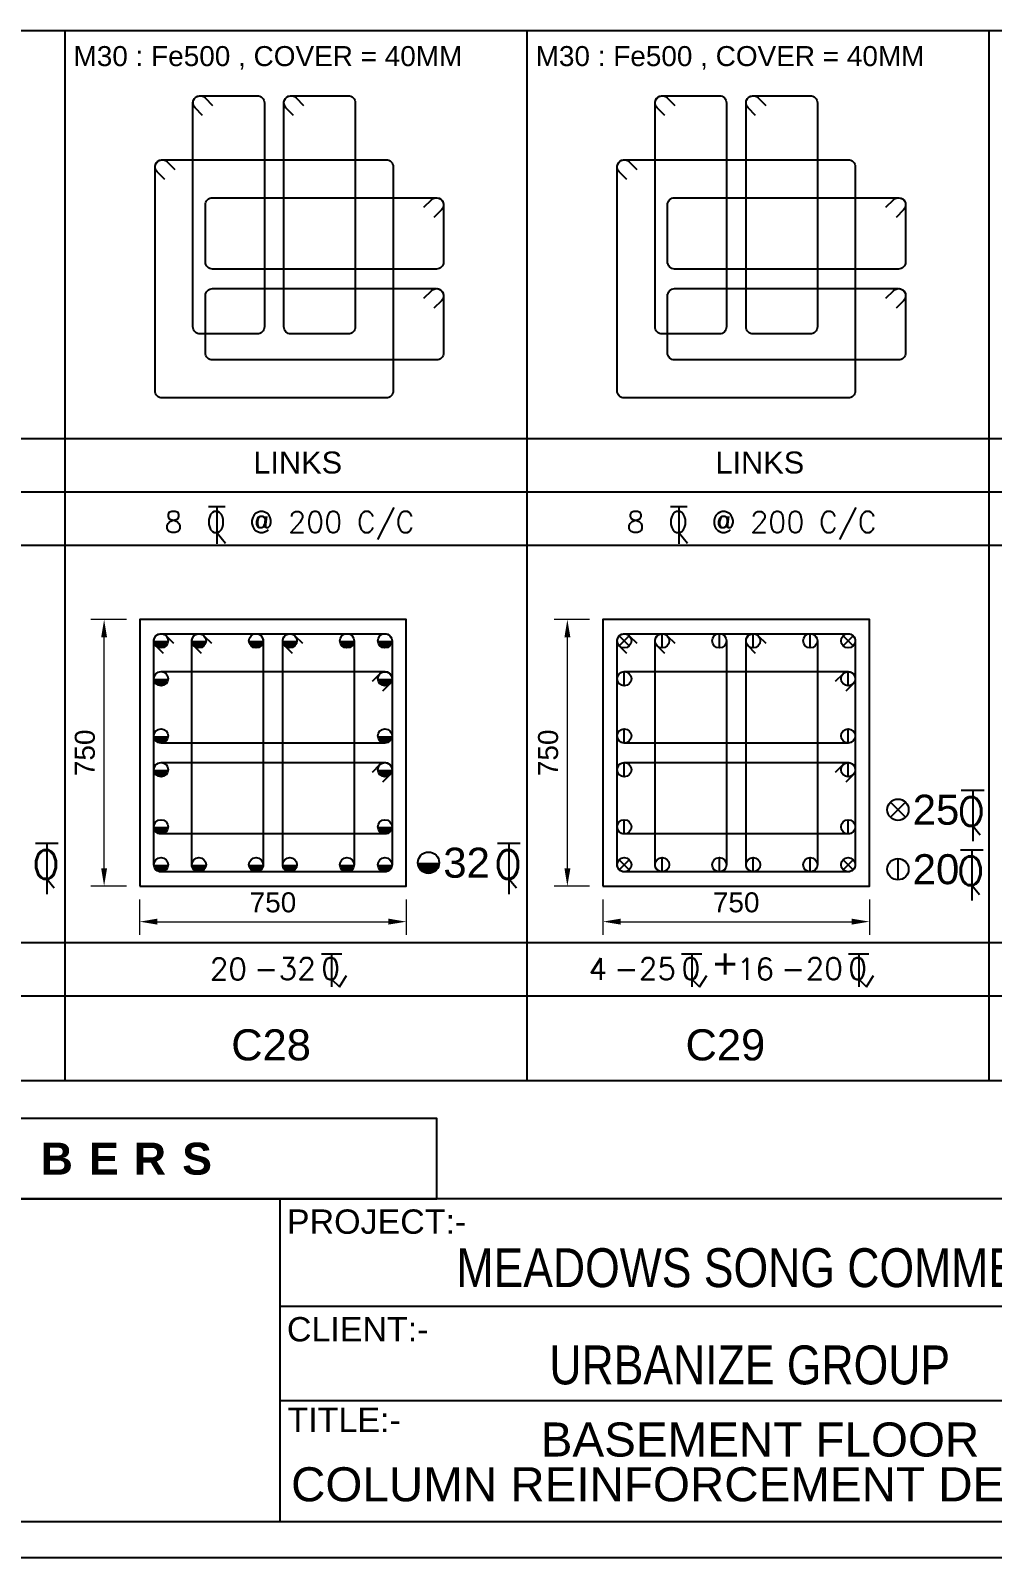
# Model space of a CAD drawing. Extents: x 1878645 to 3043969, y -1160829 to -603973.
# Drawn here: x 2298962 to 2309787, y -663080 to -645897 of the extents above; entities that cross this region are included whole.
import ezdxf
from ezdxf.enums import TextEntityAlignment as Align

# ---------------------------------------------------------------- set-up
doc = ezdxf.new("R2010")
doc.units = 0
doc.header["$LTSCALE"] = 100
doc.header["$PDMODE"] = 66
doc.layers.get('Defpoints').update_dxf_attribs({"lineweight": 0})
for name, color, linetype in [('A-ANNO-TEXT', 8, 'Continuous'), ('B-TXT', 7, 'Continuous'), ('CDIM', 3, 'Continuous'), ('COLUMN-NO', 7, 'Continuous'), ('Concrete Line', 2, 'Continuous'), ('Dim', 3, 'Continuous'), ('Link', 225, 'Continuous'), ('Reinforcement', 4, 'Continuous'), ('Schedule Border', 60, 'Continuous'), ('Schedule Header', 4, 'Continuous'), ('Schedule Line', 60, 'Continuous'), ('Text', 31, 'Continuous')]:
    doc.layers.add(name, color=color, linetype=linetype)
doc.styles.add('ARIAL', font='arial.ttf')
doc.styles.add('DIM-1', font='ARIALN.TTF')
doc.styles.add('ROMANS', font='simplex.shx', dxfattribs={"width": 0.75})
doc.styles.add('SC-COL1', font='SansSerif')
doc.styles.add('SC-COL2', font='SansSerif')
doc.styles.add('Style-font003', font='arial.ttf')
doc.dimstyles.new('ColumnSch', dxfattribs={"dimtxt": 225, "dimasz": 200, "dimexe": 150, "dimexo": 150, "dimgap": 100, "dimtad": 1, "dimtoh": 1, "dimdec": 4, "dimlfac": 0.25, "dimzin": 0, "dimdsep": 46, "dimtxsty": 'SC-COL2', "dimcen": 0.09, "dimclrd": 8, "dimclre": 8, "dimclrt": 31, "dimadec": 0, "dimazin": 0, "dimtfac": 1, "dimtdec": 0, "dimtix": 1, "dimtofl": 0, "dimtmove": 0, "dimatfit": 3, "dimfxl": 1, "dimtolj": 1, "dimtzin": 0, "dimlwd": 0, "dimlwe": 0, "dimarcsym": 0})

# ---------------------------------------------------------------- blocks, each defined once
blk = doc.blocks.new('TOR')
at = {"color": 2}
for p, q in [((-1.08, 3.13), (0.9, 3.13)), ((-0.09, 3.13), (-0.09, -1.3)), ((-0.09, 0.04), (0.95, -1.24))]:
    blk.add_line(p, q, dxfattribs=at)
at = {"color": 2, "style": 'ROMANS'}
blk.add_text('O', height=2.5, dxfattribs=at).set_placement((-1.35, 0.04))
blk.add_attdef('TOR', text='', height=2.5, dxfattribs=at).set_placement((-4.14, 0.04), align=Align.RIGHT)
blk.add_attdef('DIST', (3.77, 0.04), '', height=2.5, dxfattribs=at)
blk = doc.blocks.new('T-V')
at = {"layer": 'B-TXT', "linetype": 'Continuous'}
for p, q in [((1348, 187), (1582, 187)), ((1465, 187), (1465, -191)), ((1465, -106), (1555, -191)), ((1555, -191), (1637, -63))]:
    blk.add_line(p, q, dxfattribs=at)
at = {"layer": 'B-TXT', "linetype": 'Continuous', "style": 'ROMANS'}
for s, p in [('-', (571, -107)), ('0', (1347, -107))]:
    blk.add_text(s, height=250, dxfattribs=at).set_placement(p)
blk.add_attdef('T', text='', height=250, dxfattribs=at).set_placement((490, -113), align=Align.RIGHT)
blk.add_attdef('V', (854, -108), '', height=250, dxfattribs=at)
blk = doc.blocks.new('*D69')
at = {"layer": 'Defpoints', "color": 0, "transparency": 16777216}
for p in [(2299790, -652525), (2300190, -652525), (2300190, -655525)]:
    blk.add_point(p, dxfattribs=at)
at = {"layer": 'Dim', "color": 8, "lineweight": 0, "transparency": 16777216}
for p, q in [((2300040, -652525), (2299640, -652525)), ((2299790, -655325), (2299790, -652725)), ((2300040, -655525), (2299640, -655525))]:
    blk.add_line(p, q, dxfattribs=at)
at = {"layer": 'Dim', "color": 8, "transparency": 16777216}
for points in [[(2299823, -652725), (2299757, -652725), (2299790, -652525)], [(2299757, -655325), (2299823, -655325), (2299790, -655525)]]:
    blk.add_solid(points, dxfattribs=at)
at = {"layer": 'Dim', "color": 31, "transparency": 16777216, "insert": (2299574, -654025), "char_height": 225, "attachment_point": 5, "rotation": 90, "style": 'SC-COL2'}
blk.add_mtext('\\A1;750', dxfattribs=at)
blk = doc.blocks.new('*D70')
at = {"layer": 'Defpoints', "color": 0, "transparency": 16777216}
for p in [(2300190, -655525), (2303190, -655525), (2303190, -655925)]:
    blk.add_point(p, dxfattribs=at)
at = {"layer": 'Dim', "color": 8, "lineweight": 0, "transparency": 16777216}
for p, q in [((2300190, -655675), (2300190, -656075)), ((2303190, -655675), (2303190, -656075)), ((2300390, -655925), (2302990, -655925))]:
    blk.add_line(p, q, dxfattribs=at)
at = {"layer": 'Dim', "color": 8, "transparency": 16777216}
for points in [[(2300390, -655891), (2300390, -655958), (2300190, -655925)], [(2302990, -655958), (2302990, -655891), (2303190, -655925)]]:
    blk.add_solid(points, dxfattribs=at)
at = {"layer": 'Dim', "color": 31, "transparency": 16777216, "insert": (2301690, -655709), "char_height": 225, "attachment_point": 5, "style": 'SC-COL2'}
blk.add_mtext('\\A1;750', dxfattribs=at)
blk = doc.blocks.new('*D71')
at = {"layer": 'Defpoints', "color": 0, "transparency": 16777216}
for p in [(2305003, -652525), (2305403, -652525), (2305403, -655525)]:
    blk.add_point(p, dxfattribs=at)
at = {"layer": 'Dim', "color": 8, "lineweight": 0, "transparency": 16777216}
for p, q in [((2305253, -652525), (2304853, -652525)), ((2305003, -655325), (2305003, -652725)), ((2305253, -655525), (2304853, -655525))]:
    blk.add_line(p, q, dxfattribs=at)
at = {"layer": 'Dim', "color": 8, "transparency": 16777216}
for points in [[(2305037, -652725), (2304970, -652725), (2305003, -652525)], [(2304970, -655325), (2305037, -655325), (2305003, -655525)]]:
    blk.add_solid(points, dxfattribs=at)
at = {"layer": 'Dim', "color": 31, "transparency": 16777216, "insert": (2304787, -654025), "char_height": 225, "attachment_point": 5, "rotation": 90, "style": 'SC-COL2'}
blk.add_mtext('\\A1;750', dxfattribs=at)
blk = doc.blocks.new('*D72')
at = {"layer": 'Defpoints', "color": 0, "transparency": 16777216}
for p in [(2305403, -655525), (2308403, -655525), (2308403, -655925)]:
    blk.add_point(p, dxfattribs=at)
at = {"layer": 'Dim', "color": 8, "lineweight": 0, "transparency": 16777216}
for p, q in [((2305403, -655675), (2305403, -656075)), ((2308403, -655675), (2308403, -656075)), ((2305603, -655925), (2308203, -655925))]:
    blk.add_line(p, q, dxfattribs=at)
at = {"layer": 'Dim', "color": 8, "transparency": 16777216}
for points in [[(2305603, -655891), (2305603, -655958), (2305403, -655925)], [(2308203, -655958), (2308203, -655891), (2308403, -655925)]]:
    blk.add_solid(points, dxfattribs=at)
at = {"layer": 'Dim', "color": 31, "transparency": 16777216, "insert": (2306903, -655709), "char_height": 225, "attachment_point": 5, "style": 'SC-COL2'}
blk.add_mtext('\\A1;750', dxfattribs=at)

msp = doc.modelspace()

# ---------------------------------------------------------------- linework, layer by layer
at = {"color": 2}
for p, q in [((2309436.31076, -654446.48208), (2309692.21316, -654446.48208)), ((2309564.26196, -654446.48208), (2309564.26196, -655018.83764)), ((2309564.26196, -654846.22926), (2309648.58286, -654949.68919)), ((2299016.61843, -655042.54562), (2299272.52083, -655042.54562)), ((2299144.56963, -655042.54562), (2299144.56963, -655614.90118)), ((2304216.89476, -655042.54562), (2304472.79716, -655042.54562)), ((2304344.84596, -655042.54562), (2304344.84596, -655614.90118)), ((2309427.24252, -655115.79435), (2309683.14492, -655115.79435)), ((2309555.19372, -655115.79435), (2309555.19372, -655688.14991)), ((2299144.56963, -655442.2928), (2299228.89054, -655545.75273)), ((2304344.84596, -655442.2928), (2304429.16686, -655545.75273)), ((2309555.19372, -655515.54153), (2309639.51463, -655619.00146))]:
    msp.add_line(p, q, dxfattribs=at)
for p, q in [((2327616.27855, -659042.87021), (2284827.37372, -659042.87021)), ((2301769.24643, -662676.52535), (2301769.24643, -659042.87021)), ((2312377.41694, -660253.8771), (2301769.24643, -660253.8771)), ((2312377.41694, -661317.21303), (2301769.24643, -661317.21303)), ((2284439.79306, -662676.52535), (2327616.27855, -662676.52535))]:
    msp.add_line(p, q)
at = {"color": 35}
msp.add_line((2284036.70918, -663079.60923), (2328003.85921, -663079.60923), dxfattribs=at)
at = {"layer": 'A-ANNO-TEXT', "color": 2}
msp.add_lwpolyline([(2284827.37372, -659042.87021), (2303534.94828, -659042.87021), (2303534.94828, -658138.71242), (2284827.37372, -658138.71242)], close=True, dxfattribs=at)
at = {"layer": 'Concrete Line'}
for points in [[(2300190.09187, -655524.56586), (2303190.09187, -655524.56586), (2303190.09187, -652524.56586), (2300190.09187, -652524.56586)], [(2305403.38756, -655524.56586), (2308403.38756, -655524.56586), (2308403.38756, -652524.56586), (2305403.38756, -652524.56586)]]:
    msp.add_lwpolyline(points, close=True, dxfattribs=at)
at = {"layer": 'Link'}
for points in [[(2300898.33913, -646852.60771), (2300813.48647, -646767.75474, -0.6681779738), (2300870.05511, -646631.1863), (2301513.0462, -646631.1863, -0.4142135624), (2301593.0462, -646711.1863), (2301593.0462, -649231.1863, -0.4142135624), (2301513.0462, -649311.1863), (2300870.05511, -649311.1863, -0.4142135624), (2300790.05511, -649231.1863), (2300790.05511, -646711.1863, -0.6681793021), (2300926.62376, -646654.61786), (2301011.47642, -646739.47083)], [(2301921.46028, -646852.60771), (2301836.60762, -646767.75474, -0.6681779738), (2301893.17626, -646631.1863), (2302536.16735, -646631.1863, -0.4142135624), (2302616.16735, -646711.1863), (2302616.16735, -649231.1863, -0.4142135624), (2302536.16735, -649311.1863), (2301893.17626, -649311.1863, -0.4142135624), (2301813.17626, -649231.1863), (2301813.17626, -646711.1863, -0.6681793021), (2301949.74491, -646654.61786), (2302034.59757, -646739.47083)], [(2306098.61545, -646852.60771), (2306013.7628, -646767.75474, -0.6681779738), (2306070.33144, -646631.1863), (2306713.32253, -646631.1863, -0.4142135624), (2306793.32253, -646711.1863), (2306793.32253, -649231.1863, -0.4142135624), (2306713.32253, -649311.1863), (2306070.33144, -649311.1863, -0.4142135624), (2305990.33144, -649231.1863), (2305990.33144, -646711.1863, -0.6681793021), (2306126.90009, -646654.61786), (2306211.75275, -646739.47083)], [(2307121.7366, -646852.60771), (2307036.88395, -646767.75474, -0.6681779738), (2307093.45259, -646631.1863), (2307736.44368, -646631.1863, -0.4142135624), (2307816.44368, -646711.1863), (2307816.44368, -649231.1863, -0.4142135624), (2307736.44368, -649311.1863), (2307093.45259, -649311.1863, -0.4142135624), (2307013.45259, -649231.1863), (2307013.45259, -646711.1863, -0.6681793021), (2307150.02124, -646654.61786), (2307234.8739, -646739.47083)], [(2300471.39525, -647572.50208), (2300386.54259, -647487.64911, -0.6681779738), (2300443.11123, -647351.08067), (2302963.11123, -647351.08067, -0.4142135624), (2303043.11123, -647431.08067), (2303043.11123, -649951.08067, -0.4142135624), (2302963.11123, -650031.08067), (2300443.11123, -650031.08067, -0.4142135624), (2300363.11123, -649951.08067), (2300363.11123, -647431.08067, -0.6681793021), (2300499.67988, -647374.51223), (2300584.53254, -647459.3652)], [(2305671.67157, -647572.50208), (2305586.81892, -647487.64911, -0.6681779738), (2305643.38756, -647351.08067), (2308163.38756, -647351.08067, -0.4142135624), (2308243.38756, -647431.08067), (2308243.38756, -649951.08067, -0.4142135624), (2308163.38756, -650031.08067), (2305643.38756, -650031.08067, -0.4142135624), (2305563.38756, -649951.08067), (2305563.38756, -647431.08067, -0.6681793021), (2305699.95621, -647374.51223), (2305784.80887, -647459.3652)], [(2303388.41518, -647886.30856), (2303473.26815, -647801.4559, -0.6681779738), (2303609.83659, -647858.02455), (2303609.83659, -648501.01564, -0.4142135624), (2303529.83659, -648581.01564), (2301009.83659, -648581.01564, -0.4142135624), (2300929.83659, -648501.01564), (2300929.83659, -647858.02455, -0.4142135624), (2301009.83659, -647778.02455), (2303529.83659, -647778.02455, -0.6681793021), (2303586.40503, -647914.59319), (2303501.55206, -647999.44585)], [(2308588.69151, -647886.30856), (2308673.54448, -647801.4559, -0.6681779738), (2308810.11291, -647858.02455), (2308810.11291, -648501.01564, -0.4142135624), (2308730.11291, -648581.01564), (2306210.11291, -648581.01564, -0.4142135624), (2306130.11291, -648501.01564), (2306130.11291, -647858.02455, -0.4142135624), (2306210.11291, -647778.02455), (2308730.11291, -647778.02455, -0.6681793021), (2308786.68135, -647914.59319), (2308701.82838, -647999.44585)], [(2303388.41518, -648909.42971), (2303473.26815, -648824.57705, -0.6681779738), (2303609.83659, -648881.1457), (2303609.83659, -649524.13679, -0.4142135624), (2303529.83659, -649604.13679), (2301009.83659, -649604.13679, -0.4142135624), (2300929.83659, -649524.13679), (2300929.83659, -648881.1457, -0.4142135624), (2301009.83659, -648801.1457), (2303529.83659, -648801.1457, -0.6681793021), (2303586.40503, -648937.71434), (2303501.55206, -649022.567)], [(2308588.69151, -648909.42971), (2308673.54448, -648824.57705, -0.6681779738), (2308810.11291, -648881.1457), (2308810.11291, -649524.13679, -0.4142135624), (2308730.11291, -649604.13679), (2306210.11291, -649604.13679, -0.4142135624), (2306130.11291, -649524.13679), (2306130.11291, -648881.1457, -0.4142135624), (2306210.11291, -648801.1457), (2308730.11291, -648801.1457, -0.6681793021), (2308786.68135, -648937.71434), (2308701.82838, -649022.567)], [(2300458.37588, -652905.98727), (2300373.52322, -652821.1343, -0.6681779738), (2300430.09187, -652684.56586), (2302950.09187, -652684.56586, -0.4142135624), (2303030.09187, -652764.56586), (2303030.09187, -655284.56586, -0.4142135624), (2302950.09187, -655364.56586), (2300430.09187, -655364.56586, -0.4142135624), (2300350.09187, -655284.56586), (2300350.09187, -652764.56586, -0.6681793021), (2300486.66051, -652707.99742), (2300571.51317, -652792.85039)], [(2300885.31976, -652905.98727), (2300800.4671, -652821.1343, -0.6681779738), (2300857.03575, -652684.56586), (2301500.02684, -652684.56586, -0.4142135624), (2301580.02684, -652764.56586), (2301580.02684, -655284.56586, -0.4142135624), (2301500.02684, -655364.56586), (2300857.03575, -655364.56586, -0.4142135624), (2300777.03575, -655284.56586), (2300777.03575, -652764.56586, -0.6681793021), (2300913.6044, -652707.99742), (2300998.45705, -652792.85039)], [(2301908.44091, -652905.98727), (2301823.58825, -652821.1343, -0.6681779738), (2301880.1569, -652684.56586), (2302523.14799, -652684.56586, -0.4142135624), (2302603.14799, -652764.56586), (2302603.14799, -655284.56586, -0.4142135624), (2302523.14799, -655364.56586), (2301880.1569, -655364.56586, -0.4142135624), (2301800.1569, -655284.56586), (2301800.1569, -652764.56586, -0.6681793021), (2301936.72555, -652707.99742), (2302021.5782, -652792.85039)], [(2305671.67157, -652905.98727), (2305586.81892, -652821.1343, -0.6681779738), (2305643.38756, -652684.56586), (2308163.38756, -652684.56586, -0.4142135624), (2308243.38756, -652764.56586), (2308243.38756, -655284.56586, -0.4142135624), (2308163.38756, -655364.56586), (2305643.38756, -655364.56586, -0.4142135624), (2305563.38756, -655284.56586), (2305563.38756, -652764.56586, -0.6681793021), (2305699.95621, -652707.99742), (2305784.80887, -652792.85039)], [(2306098.61545, -652905.98727), (2306013.7628, -652821.1343, -0.6681779738), (2306070.33144, -652684.56586), (2306713.32253, -652684.56586, -0.4142135624), (2306793.32253, -652764.56586), (2306793.32253, -655284.56586, -0.4142135624), (2306713.32253, -655364.56586), (2306070.33144, -655364.56586, -0.4142135624), (2305990.33144, -655284.56586), (2305990.33144, -652764.56586, -0.6681793021), (2306126.90009, -652707.99742), (2306211.75275, -652792.85039)], [(2307121.7366, -652905.98727), (2307036.88395, -652821.1343, -0.6681779738), (2307093.45259, -652684.56586), (2307736.44368, -652684.56586, -0.4142135624), (2307816.44368, -652764.56586), (2307816.44368, -655284.56586, -0.4142135624), (2307736.44368, -655364.56586), (2307093.45259, -655364.56586, -0.4142135624), (2307013.45259, -655284.56586), (2307013.45259, -652764.56586, -0.6681793021), (2307150.02124, -652707.99742), (2307234.8739, -652792.85039)], [(2302808.67046, -653219.79376), (2302893.52343, -653134.9411, -0.6681779738), (2303030.09187, -653191.50974), (2303030.09187, -653834.50083, -0.4142135624), (2302950.09187, -653914.50083), (2300430.09187, -653914.50083, -0.4142135624), (2300350.09187, -653834.50083), (2300350.09187, -653191.50974, -0.4142135624), (2300430.09187, -653111.50974), (2302950.09187, -653111.50974, -0.6681793021), (2303006.66031, -653248.07839), (2302921.80734, -653332.93105)], [(2308021.96615, -653219.79376), (2308106.81912, -653134.9411, -0.6681779738), (2308243.38756, -653191.50974), (2308243.38756, -653834.50083, -0.4142135624), (2308163.38756, -653914.50083), (2305643.38756, -653914.50083, -0.4142135624), (2305563.38756, -653834.50083), (2305563.38756, -653191.50974, -0.4142135624), (2305643.38756, -653111.50974), (2308163.38756, -653111.50974, -0.6681793021), (2308219.956, -653248.07839), (2308135.10303, -653332.93105)], [(2302808.67046, -654242.91491), (2302893.52343, -654158.06225, -0.6681779738), (2303030.09187, -654214.63089), (2303030.09187, -654857.62198, -0.4142135624), (2302950.09187, -654937.62198), (2300430.09187, -654937.62198, -0.4142135624), (2300350.09187, -654857.62198), (2300350.09187, -654214.63089, -0.4142135624), (2300430.09187, -654134.63089), (2302950.09187, -654134.63089, -0.6681793021), (2303006.66031, -654271.19954), (2302921.80734, -654356.0522)], [(2308021.96615, -654242.91491), (2308106.81912, -654158.06225, -0.6681779738), (2308243.38756, -654214.63089), (2308243.38756, -654857.62198, -0.4142135624), (2308163.38756, -654937.62198), (2305643.38756, -654937.62198, -0.4142135624), (2305563.38756, -654857.62198), (2305563.38756, -654214.63089, -0.4142135624), (2305643.38756, -654134.63089), (2308163.38756, -654134.63089, -0.6681793021), (2308219.956, -654271.19954), (2308135.10303, -654356.0522)]]:
    msp.add_lwpolyline(points, format="xyb", dxfattribs=at)
at = {"layer": 'Reinforcement', "color": 4}
for p, q in [((2306070.33144, -652844.56586), (2306070.33144, -652684.56586)), ((2306713.32253, -652844.56586), (2306713.32253, -652684.56586)), ((2307093.45259, -652844.56586), (2307093.45259, -652684.56586)), ((2307736.44368, -652844.56586), (2307736.44368, -652684.56586)), ((2305643.38768, -653271.50974), (2305643.38768, -653111.50974)), ((2308163.38756, -653271.50974), (2308163.38756, -653111.50974)), ((2305643.38768, -653914.50083), (2305643.38768, -653754.50083)), ((2308163.38756, -653914.50083), (2308163.38756, -653754.50083)), ((2305643.38768, -654294.63089), (2305643.38768, -654134.63089)), ((2308163.38756, -654294.63089), (2308163.38756, -654134.63089)), ((2305643.38768, -654937.62198), (2305643.38768, -654777.62198)), ((2308163.38756, -654937.62198), (2308163.38756, -654777.62198)), ((2306070.33144, -655364.56575), (2306070.33144, -655204.56575)), ((2306713.32253, -655364.56575), (2306713.32253, -655204.56575)), ((2307093.45259, -655364.56586), (2307093.45259, -655204.56586)), ((2307736.44368, -655364.56575), (2307736.44368, -655204.56575)), ((2308723.0994, -655214.59781), (2308723.0994, -655454.59781))]:
    msp.add_line(p, q, dxfattribs=at)
for points in [[(2300390.09187, -652764.56586, 80, 80, 1), (2300470.09187, -652764.56586, 0, 0, 0)], [(2300817.03575, -652764.56586, 80, 80, 1), (2300897.03575, -652764.56586, 0, 0, 0)], [(2301460.02684, -652764.56586, 80, 80, 1), (2301540.02684, -652764.56586, 0, 0, 0)], [(2301840.1569, -652764.56586, 80, 80, 1), (2301920.1569, -652764.56586, 0, 0, 0)], [(2302483.14799, -652764.56586, 80, 80, 1), (2302563.14799, -652764.56586, 0, 0, 0)], [(2302910.09187, -652764.56586, 80, 80, 1), (2302990.09187, -652764.56586, 0, 0, 0)], [(2300390.09198, -653191.50974, 80, 80, 1), (2300470.09198, -653191.50974, 0, 0, 0)], [(2302910.09187, -653191.50974, 80, 80, 1), (2302990.09187, -653191.50974, 0, 0, 0)], [(2300390.09187, -653834.50083, 80, 80, 1), (2300470.09187, -653834.50083, 0, 0, 0)], [(2302910.09187, -653834.50083, 80, 80, 1), (2302990.09187, -653834.50083, 0, 0, 0)], [(2300390.09198, -654214.63089, 80, 80, 1), (2300470.09198, -654214.63089, 0, 0, 0)], [(2302910.09187, -654214.63089, 80, 80, 1), (2302990.09187, -654214.63089, 0, 0, 0)], [(2300390.09187, -654857.62198, 80, 80, 1), (2300470.09187, -654857.62198, 0, 0, 0)], [(2302910.09187, -654857.62198, 80, 80, 1), (2302990.09187, -654857.62198, 0, 0, 0)], [(2300390.09187, -655284.56586, 80, 80, 1), (2300470.09187, -655284.56586, 0, 0, 0)], [(2300817.03575, -655284.56586, 80, 80, 1), (2300897.03575, -655284.56586, 0, 0, 0)], [(2301460.02684, -655284.56586, 80, 80, 1), (2301540.02684, -655284.56586, 0, 0, 0)], [(2301840.1569, -655284.56586, 80, 80, 1), (2301920.1569, -655284.56586, 0, 0, 0)], [(2302483.14799, -655284.56586, 80, 80, 1), (2302563.14799, -655284.56586, 0, 0, 0)], [(2302910.2223, -655284.56576, 80, 80, 1), (2302990.2223, -655284.56576, 0, 0, 0)], [(2303380.49473, -655261.34908, 120, 120, 1), (2303500.49473, -655261.34908, 0, 0, 0)]]:
    msp.add_lwpolyline(points, format="xyseb", dxfattribs=at)
for points in [[(2305586.75379, -652708.06263), (2305699.8908, -652821.19964)], [(2305699.8909, -652707.93219), (2305586.75389, -652821.0692)], [(2308106.75379, -652708.06263), (2308219.8908, -652821.19964)], [(2308219.8909, -652707.93219), (2308106.75389, -652821.0692)], [(2308638.24658, -654580.43273), (2308807.95221, -654750.13836)], [(2308807.95221, -654580.43273), (2308638.24658, -654750.13836)], [(2305586.75379, -655228.06251), (2305699.8908, -655341.19952)], [(2305699.8909, -655227.93208), (2305586.75389, -655341.06909)], [(2308106.88422, -655228.06252), (2308220.02123, -655341.19953)], [(2308220.02134, -655227.93209), (2308106.88433, -655341.0691)]]:
    msp.add_lwpolyline(points, dxfattribs=at)
for centre, radius in [((2300430.09187, -652764.56586), 80), ((2300857.03575, -652764.56586), 80), ((2301500.02684, -652764.56586), 80), ((2301880.1569, -652764.56586), 80), ((2302523.14799, -652764.56586), 80), ((2302950.09187, -652764.56586), 80), ((2305643.38756, -652764.56586), 80), ((2306070.33144, -652764.56586), 80), ((2306713.32253, -652764.56586), 80), ((2307093.45259, -652764.56586), 80), ((2307736.44368, -652764.56586), 80), ((2308163.38756, -652764.56586), 80), ((2300430.09198, -653191.50974), 80), ((2302950.09187, -653191.50974), 80), ((2305643.38768, -653191.50974), 80), ((2308163.38756, -653191.50974), 80), ((2300430.09198, -653834.50083), 80), ((2302950.09187, -653834.50083), 80), ((2305643.38768, -653834.50083), 80), ((2308163.38756, -653834.50083), 80), ((2300430.09198, -654214.63089), 80), ((2302950.09187, -654214.63089), 80), ((2305643.38768, -654214.63089), 80), ((2308163.38756, -654214.63089), 80), ((2308723.0994, -654665.28555), 120), ((2300430.09198, -654857.62198), 80), ((2302950.09187, -654857.62198), 80), ((2305643.38768, -654857.62198), 80), ((2308163.38756, -654857.62198), 80), ((2303440.49473, -655261.34908), 120), ((2300430.09187, -655284.56575), 80), ((2300857.03575, -655284.56575), 80), ((2301500.02684, -655284.56575), 80), ((2301880.1569, -655284.56575), 80), ((2302523.14799, -655284.56575), 80), ((2302950.2223, -655284.56576), 80), ((2305643.38756, -655284.56575), 80), ((2306070.33144, -655284.56575), 80), ((2306713.32253, -655284.56575), 80), ((2307093.45259, -655284.56575), 80), ((2307736.44368, -655284.56575), 80), ((2308163.518, -655284.56576), 80), ((2308723.0994, -655334.59781), 120)]:
    msp.add_circle(centre, radius, dxfattribs=at)
at = {"layer": 'Schedule Border', "color": 1}
for p, q in [((2288945.67981, -645897.02801), (2322334.31841, -645897.02801)), ((2288945.67981, -657713.47919), (2309746.78513, -657713.47919)), ((2288945.67981, -657713.47919), (2322334.31841, -657713.47919))]:
    msp.add_line(p, q, dxfattribs=at)
at = {"layer": 'Schedule Border'}
msp.add_line((2288945.67981, -656760.74171), (2322334.31841, -656760.74171), dxfattribs=at)
at = {"layer": 'Schedule Line'}
for p, q in [((2299346.23247, -645897.02801), (2299346.23247, -657713.47919)), ((2299346.23247, -645897.02801), (2299346.23247, -657713.47919)), ((2304546.5088, -645897.02801), (2304546.5088, -657713.47919)), ((2309746.78513, -645897.02801), (2309746.78513, -657713.47919)), ((2288945.67981, -650488.15423), (2322334.31841, -650488.15423)), ((2288945.67981, -651088.15423), (2322334.31841, -651088.15423)), ((2288945.67981, -651688.15423), (2322334.31841, -651688.15423)), ((2288945.67981, -656160.74171), (2322334.31841, -656160.74171))]:
    msp.add_line(p, q, dxfattribs=at)

# ---------------------------------------------------------------- block references
at = {"layer": 'CDIM'}
ref = msp.add_blockref('TOR', (2301065.70514, -651548.44641), dxfattribs=dict(at, xscale=94.87368000000001, yscale=94.87368000000001, zscale=94.87368000000001, rotation=359.9999999999999))
ref.add_attrib('TOR', '8', dxfattribs={"layer": '0', "color": 7, "height": 237.1842, "style": 'ROMANS'}).set_placement((2300672.47994, -651545.00873), align=Align.RIGHT)
ref.add_attrib('DIST', '@ 200 C/C ', (2301423.43867, -651545.00873), dxfattribs={"layer": '0', "color": 7, "height": 237.1842, "style": 'ROMANS'})
ref = msp.add_blockref('TOR', (2306265.98146, -651548.44641), dxfattribs=dict(at, xscale=94.87368000000001, yscale=94.87368000000001, zscale=94.87368000000001, rotation=359.9999999999999))
ref.add_attrib('TOR', '8', dxfattribs={"layer": '0', "color": 7, "height": 237.1842, "style": 'ROMANS'}).set_placement((2305872.75627, -651545.00873), align=Align.RIGHT)
ref.add_attrib('DIST', '@ 200 C/C ', (2306623.715, -651545.00873), dxfattribs={"layer": '0', "color": 7, "height": 237.1842, "style": 'ROMANS'})
at = {"layer": 'Text', "xscale": 0.9766648501351476, "yscale": 0.9766648501351476, "zscale": 0.9766648501351476, "rotation": 359.9999999999999}
for p, values in [((2300919.36612, -656470.11954), {'T': '20', 'V': '32'}), ((2304972.67134, -656470.11954), {'T': '4', 'V': '25'}), ((2306850.64157, -656470.11954), {'T': '16', 'V': '20'})]:
    msp.add_blockref('T-V', p, dxfattribs=at).add_auto_attribs(values)

# ---------------------------------------------------------------- texts
at = {"color": 2, "style": 'ROMANS'}
for p in [(2309395.70269, -654846.22926), (2298983.87177, -655442.2928), (2304184.14809, -655442.2928), (2309388.97163, -655515.54153)]:
    msp.add_text('O', height=323.433, dxfattribs=at).set_placement(p)
at = {"style": 'ARIAL'}
for s, p in [('BASEMENT FLOOR', (2304703.15769, -661943.61428)), ('COLUMN REINFORCEMENT DETAILS-02', (2301893.834, -662447.76918))]:
    msp.add_text(s, height=383.0490953, dxfattribs=at).set_placement(p)
at = {"layer": 'A-ANNO-TEXT', "style": 'DIM-1'}
for s, p in [('MEADOWS SONG COMMERCIAL ', (2303755.04413, -660037.46978)), ('URBANIZE GROUP', (2304801.0378, -661131.64623))]:
    msp.add_text(s, height=437.4, dxfattribs=at).set_placement(p)
at = {"layer": 'A-ANNO-TEXT', "color": 2, "insert": (2285118.97796, -658412.07579), "char_height": 360, "width": 18323.838892, "attachment_point": 1, "style": 'DIM-1'}
msp.add_mtext('{\\fArial|b1|i0|c0|p34;\\T1.5;NOTE:C11,C12,C13,C14 COLUMN NUMBERS DELETED}', dxfattribs=at)
at = {"layer": 'COLUMN-NO', "style": 'Style-font003'}
for s, p in [('PROJECT:-', (2301846.99636, -659437.28589)), ('CLIENT:-', (2301846.99636, -660648.29278)), ('TITLE:-', (2301853.33738, -661668.82999))]:
    msp.add_text(s, height=273.844544, dxfattribs=at).set_placement(p)
at = {"layer": 'Schedule Header', "char_height": 350, "width": 7593.8332333, "attachment_point": 2, "style": 'SC-COL2'}
for s, insert in [('{\\C4;C28}', (2301668.90889, -657136.14169)), ('{\\C4;C29}', (2306781.21581, -657136.14169))]:
    msp.add_mtext(s, dxfattribs=dict(at, insert=insert))
at = {"layer": 'Text', "style": 'SC-COL1'}
for p in [(2299445.70439, -646297.02801), (2304645.98071, -646297.02801)]:
    msp.add_text('M30 : Fe500 , COVER = 40MM', height=225, dxfattribs=at).set_placement(p)
for p in [(2301968.8068, -650758.15423), (2307169.08313, -650758.15423)]:
    msp.add_text('LINKS', height=247.5, dxfattribs=at).set_placement(p, align=Align.MIDDLE_CENTER)
for s, p in [('25', (2308889.47452, -654665.28555)), ('32', (2303606.86985, -655261.34908)), ('20', (2308889.47452, -655334.59781)), ('+', (2306643.01558, -656396.98951))]:
    msp.add_text(s, height=337.5, dxfattribs=at).set_placement(p, align=Align.MIDDLE_LEFT)

# ---------------------------------------------------------------- dimensions: what is measured, and where the dimension line sits
at = {"layer": 'Dim'}
for p1, p2, distance, picture, middle in [((2300190.09187, -655524.56586), (2300190.09187, -652524.56586), 400, '*D69', (2299574.19681, -654024.56586)), ((2305403.38756, -655524.56586), (2305403.38756, -652524.56586), 400, '*D71', (2304787.4925, -654024.56586)), ((2300190.09187, -655524.56586), (2303190.09187, -655524.56586), -400, '*D70', (2301690.09187, -655708.6708)), ((2305403.38756, -655524.56586), (2308403.38756, -655524.56586), -400, '*D72', (2306903.38756, -655708.6708))]:
    dim = msp.add_aligned_dim(p1=p1, p2=p2, distance=distance, text='750', dimstyle='ColumnSch', override={"dimtxsty": 'SC-COL2', "dimtofl": 1}, dxfattribs=at)
    dim.commit()
    dim.dimension.update_dxf_attribs({"geometry": picture, "text_midpoint": middle})

doc.saveas('drawing.dxf')
